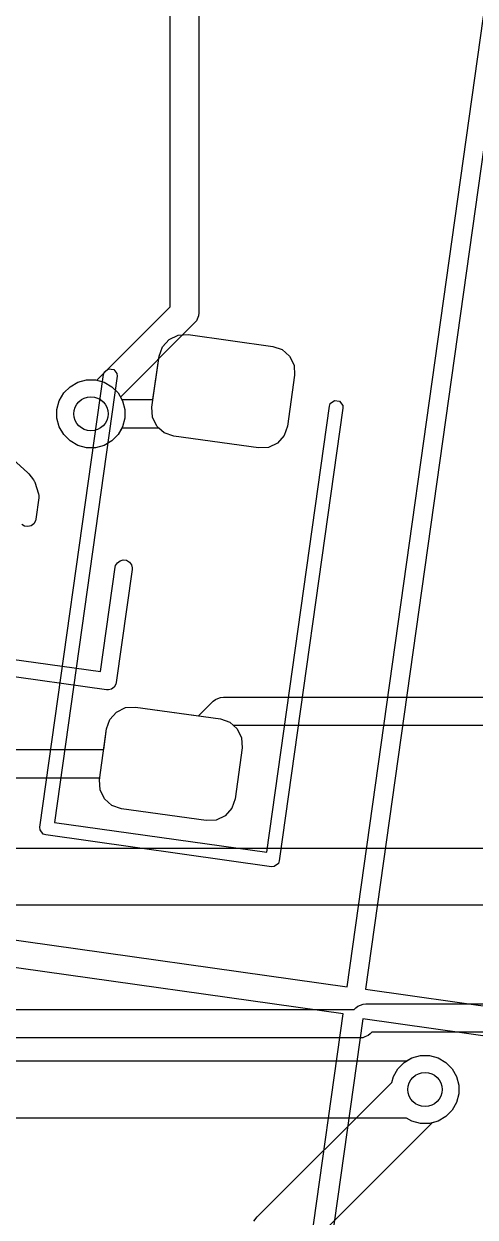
# Model space of a CAD drawing. Header units: millimetres. Extents: x 14 to 286, y -133 to -45.
# Drawn here: x 80.32 to 84.28, y -107.4 to -96.94 of the extents above; entities that cross this region are included whole.
import ezdxf

# ---------------------------------------------------------------- set-up
doc = ezdxf.new("R2010")
doc.units = ezdxf.units.MM
for name, color, linetype, true_color in [('B.Cu', 153, 'CONTINUOUS', 0x4d7fc4), ('F.Cu', 13, 'CONTINUOUS', 0xc83434), ('F.Mask', 201, 'CONTINUOUS', 0xd864ff), ('F.Paste', 253, 'CONTINUOUS', 0xb4a09a), ('F.Silkscreen', 41, 'CONTINUOUS', 0xf2eda1), ('User.Drawings', 9, 'CONTINUOUS', 0xc2c2c2)]:
    doc.layers.add(name, color=color, linetype=linetype, true_color=true_color)

msp = doc.modelspace()

# ---------------------------------------------------------------- linework, layer by layer
at = {"layer": 'B.Cu', "linetype": 'CONTINUOUS'}
for p, q in [((81.6049, -99.423623), (81.6049, -93.296076)), ((81.8549, -93.2443), (81.8549, -99.4754)), ((80.96198, -100.066543), (81.6049, -99.423623)), ((81.852498, -99.499786), (81.833834, -99.544846)), ((81.8549, -99.4754), (81.852498, -99.499786)), ((81.818288, -99.563789), (81.168078, -100.213997)), ((81.833833, -99.544847), (81.818288, -99.563789)), ((81.833834, -99.544846), (81.833833, -99.544847)), ((80.671094, -100.177672), (80.726472, -100.122294)), ((80.726472, -100.122294), (80.794295, -100.083136)), ((80.794295, -100.083136), (80.869942, -100.062867)), ((80.869942, -100.062867), (80.948258, -100.062867)), ((80.948258, -100.062867), (80.96198, -100.066543)), ((80.611667, -100.321142), (80.631936, -100.245495)), ((80.631936, -100.245495), (80.671094, -100.177672)), ((81.168078, -100.213997), (81.186264, -100.245495)), ((81.186264, -100.245495), (81.206533, -100.321142)), ((80.611667, -100.399458), (80.611667, -100.321142)), ((81.206533, -100.321142), (81.206533, -100.399458)), ((80.631936, -100.475105), (80.611667, -100.399458)), ((81.206533, -100.399458), (81.186264, -100.475105)), ((80.671094, -100.542928), (80.631936, -100.475105)), ((80.726472, -100.598306), (80.671094, -100.542928)), ((81.147106, -100.542928), (81.091728, -100.598306)), ((81.186264, -100.475105), (81.147106, -100.542928)), ((80.794295, -100.637464), (80.726472, -100.598306)), ((80.869942, -100.657733), (80.794295, -100.637464)), ((80.948258, -100.657733), (80.869942, -100.657733)), ((81.023905, -100.637464), (80.948258, -100.657733)), ((81.091728, -100.598306), (81.023905, -100.637464)), ((83.723595, -106.008436), (83.799242, -105.988167)), ((83.799242, -105.988167), (83.877558, -105.988167)), ((83.877558, -105.988167), (83.953205, -106.008436)), ((83.561236, -106.170795), (83.600394, -106.102972)), ((83.600394, -106.102972), (83.655772, -106.047594)), ((83.655772, -106.047594), (83.723595, -106.008436)), ((83.953205, -106.008436), (84.021028, -106.047594)), ((84.021028, -106.047594), (84.076406, -106.102972)), ((84.076406, -106.102972), (84.115564, -106.170795)), ((83.547175, -106.223271), (83.561236, -106.170795)), ((84.115564, -106.170795), (84.135833, -106.246442)), ((82.367823, -107.402623), (83.547175, -106.223271)), ((84.135833, -106.246442), (84.135833, -106.324758)), ((84.115564, -106.400405), (84.076406, -106.468228)), ((84.135833, -106.324758), (84.115564, -106.400405)), ((84.021028, -106.523606), (83.953205, -106.562764)), ((84.076406, -106.468228), (84.021028, -106.523606)), ((83.900728, -106.576824), (82.7946, -107.682953)), ((83.953205, -106.562764), (83.900728, -106.576824)), ((82.336737, -107.440502), (82.367823, -107.402623))]:
    msp.add_line(p, q, dxfattribs=at)
at = {"layer": 'B.Cu'}
for centre in [(80.9091, -100.3603), (83.8384, -106.2856)]:
    msp.add_circle(centre, 0.15, dxfattribs=at)
at = {"layer": 'F.Cu', "linetype": 'CONTINUOUS'}
for p, q in [((81.535333, -99.772961), (81.593791, -99.707465)), ((81.593791, -99.707465), (81.672864, -99.669324)), ((81.672864, -99.669324), (81.760513, -99.664347)), ((81.760513, -99.664347), (82.503214, -99.768727)), ((81.506389, -99.855844), (81.535333, -99.772961)), ((82.503214, -99.768727), (82.586097, -99.797671)), ((82.586097, -99.797671), (82.651593, -99.856129)), ((81.45306, -100.2353), (81.506389, -99.855844)), ((82.651593, -99.856129), (82.689734, -99.935202)), ((82.694711, -100.022852), (82.632083, -100.468472)), ((82.689734, -99.935202), (82.694711, -100.022852)), ((80.671094, -100.177672), (80.726472, -100.122294)), ((80.726472, -100.122294), (80.794295, -100.083136)), ((80.794295, -100.083136), (80.869942, -100.062867)), ((80.869942, -100.062867), (80.948258, -100.062867)), ((80.948258, -100.062867), (81.023905, -100.083136)), ((81.023905, -100.083136), (81.091728, -100.122294)), ((81.091728, -100.122294), (81.147106, -100.177672)), ((80.611667, -100.321142), (80.631936, -100.245495)), ((80.631936, -100.245495), (80.671094, -100.177672)), ((81.147106, -100.177672), (81.180378, -100.2353)), ((81.180378, -100.2353), (81.45306, -100.2353)), ((80.611667, -100.399458), (80.611667, -100.321142)), ((80.631936, -100.475105), (80.611667, -100.399458)), ((80.671094, -100.542928), (80.631936, -100.475105)), ((80.726472, -100.598306), (80.671094, -100.542928)), ((81.147106, -100.542928), (81.091728, -100.598306)), ((81.180378, -100.4853), (81.147106, -100.542928)), ((81.506052, -100.4853), (81.180378, -100.4853)), ((81.552375, -100.526645), (81.506052, -100.4853)), ((81.635258, -100.555589), (81.552375, -100.526645)), ((82.377959, -100.659969), (81.635258, -100.555589)), ((82.603139, -100.551355), (82.544681, -100.616851)), ((82.632083, -100.468472), (82.603139, -100.551355)), ((80.794295, -100.637464), (80.726472, -100.598306)), ((80.869942, -100.657733), (80.794295, -100.637464)), ((80.948258, -100.657733), (80.869942, -100.657733)), ((81.023905, -100.637464), (80.948258, -100.657733)), ((81.091728, -100.598306), (81.023905, -100.637464)), ((82.465608, -100.654992), (82.377959, -100.659969)), ((82.544681, -100.616851), (82.465608, -100.654992)), ((82.000954, -102.865666), (82.035519, -102.851349)), ((82.035519, -102.851349), (82.046013, -102.847002)), ((82.046013, -102.847002), (82.046014, -102.847002)), ((82.046014, -102.847002), (82.0704, -102.8446)), ((82.0704, -102.8446), (86.5679, -102.8446)), ((81.134519, -102.975349), (81.213592, -102.937208)), ((81.213592, -102.937208), (81.301241, -102.932231)), ((81.301241, -102.932231), (81.853392, -103.009831)), ((81.853392, -103.009831), (81.982012, -102.881212)), ((81.982012, -102.881212), (82.000948, -102.865671)), ((82.000948, -102.865671), (82.000954, -102.865666)), ((81.047117, -103.123728), (81.076061, -103.040845)), ((81.076061, -103.040845), (81.134519, -102.975349)), ((81.021641, -103.305), (81.047117, -103.123728)), ((86.516124, -103.0946), (82.159367, -103.0946)), ((82.159367, -103.0946), (82.192321, -103.124013)), ((82.192321, -103.124013), (82.230462, -103.203086)), ((82.230462, -103.203086), (82.235439, -103.290736)), ((62.651777, -103.305), (81.021641, -103.305)), ((82.235439, -103.290736), (82.172811, -103.736356)), ((80.986505, -103.555), (62.6, -103.555)), ((80.984489, -103.569348), (80.986505, -103.555)), ((80.989466, -103.656998), (80.984489, -103.569348)), ((81.027607, -103.736071), (80.989466, -103.656998)), ((81.093103, -103.794529), (81.027607, -103.736071)), ((81.175986, -103.823473), (81.093103, -103.794529)), ((82.172811, -103.736356), (82.143867, -103.819239)), ((81.918687, -103.927853), (81.175986, -103.823473)), ((82.085409, -103.884735), (82.006336, -103.922876)), ((82.143867, -103.819239), (82.085409, -103.884735)), ((82.006336, -103.922876), (81.918687, -103.927853)), ((79.260054, -104.1684), (87.142146, -104.1684)), ((87.2457, -104.6684), (79.1565, -104.6684)), ((83.217623, -105.5839), (83.231012, -105.570511)), ((83.231012, -105.570511), (83.249954, -105.554966)), ((83.249954, -105.554966), (83.295014, -105.536302)), ((83.295014, -105.536302), (83.3194, -105.5339)), ((83.3194, -105.5339), (84.475267, -105.5339)), ((76.138476, -105.5839), (83.217623, -105.5839)), ((83.371176, -105.7839), (83.357788, -105.797288)), ((84.429003, -105.7839), (83.371176, -105.7839)), ((83.2694, -105.8339), (76.0867, -105.8339)), ((83.293786, -105.831498), (83.2694, -105.8339)), ((83.293787, -105.831498), (83.293786, -105.831498)), ((83.310186, -105.824705), (83.293787, -105.831498)), ((83.338846, -105.812834), (83.310186, -105.824705)), ((83.338851, -105.812828), (83.338846, -105.812834)), ((83.357788, -105.797288), (83.338851, -105.812828)), ((83.723595, -106.008436), (83.799242, -105.988167)), ((83.799242, -105.988167), (83.877558, -105.988167)), ((83.877558, -105.988167), (83.953205, -106.008436)), ((75.938954, -106.0356), (83.676546, -106.0356)), ((83.676546, -106.0356), (83.723595, -106.008436)), ((83.953205, -106.008436), (84.021028, -106.047594)), ((84.021028, -106.047594), (84.076406, -106.102972)), ((84.076406, -106.102972), (84.115564, -106.170795)), ((84.115564, -106.170795), (84.135833, -106.246442)), ((84.135833, -106.246442), (84.135833, -106.324758)), ((84.115564, -106.400405), (84.076406, -106.468228)), ((84.135833, -106.324758), (84.115564, -106.400405)), ((84.021028, -106.523606), (83.953205, -106.562764)), ((84.076406, -106.468228), (84.021028, -106.523606)), ((83.676546, -106.5356), (75.938954, -106.5356)), ((83.723595, -106.562764), (83.676546, -106.5356)), ((83.799242, -106.583033), (83.723595, -106.562764)), ((83.877558, -106.583033), (83.799242, -106.583033)), ((83.953205, -106.562764), (83.877558, -106.583033))]:
    msp.add_line(p, q, dxfattribs=at)
at = {"layer": 'F.Cu'}
for centre in [(80.9091, -100.3603), (83.8384, -106.2856)]:
    msp.add_circle(centre, 0.15, dxfattribs=at)
at = {"layer": 'F.Mask', "linetype": 'CONTINUOUS'}
for p, q in [((81.535333, -99.772961), (81.593791, -99.707465)), ((81.593791, -99.707465), (81.672864, -99.669324)), ((81.672864, -99.669324), (81.760513, -99.664347)), ((81.760513, -99.664347), (82.503214, -99.768727)), ((81.506389, -99.855844), (81.535333, -99.772961)), ((82.503214, -99.768727), (82.586097, -99.797671)), ((82.586097, -99.797671), (82.651593, -99.856129)), ((81.443761, -100.301464), (81.506389, -99.855844)), ((82.651593, -99.856129), (82.689734, -99.935202)), ((82.694711, -100.022852), (82.632083, -100.468472)), ((82.689734, -99.935202), (82.694711, -100.022852)), ((81.448738, -100.389114), (81.443761, -100.301464)), ((81.486879, -100.468187), (81.448738, -100.389114)), ((81.552375, -100.526645), (81.486879, -100.468187)), ((81.635258, -100.555589), (81.552375, -100.526645)), ((82.377959, -100.659969), (81.635258, -100.555589)), ((82.603139, -100.551355), (82.544681, -100.616851)), ((82.632083, -100.468472), (82.603139, -100.551355)), ((82.465608, -100.654992), (82.377959, -100.659969)), ((82.544681, -100.616851), (82.465608, -100.654992)), ((81.134519, -102.975349), (81.213592, -102.937208)), ((81.213592, -102.937208), (81.301241, -102.932231)), ((81.301241, -102.932231), (82.043942, -103.036611)), ((81.047117, -103.123728), (81.076061, -103.040845)), ((81.076061, -103.040845), (81.134519, -102.975349)), ((82.043942, -103.036611), (82.126825, -103.065555)), ((82.126825, -103.065555), (82.192321, -103.124013)), ((80.984489, -103.569348), (81.047117, -103.123728)), ((82.192321, -103.124013), (82.230462, -103.203086)), ((82.230462, -103.203086), (82.235439, -103.290736)), ((82.235439, -103.290736), (82.172811, -103.736356)), ((80.989466, -103.656998), (80.984489, -103.569348)), ((81.027607, -103.736071), (80.989466, -103.656998)), ((81.093103, -103.794529), (81.027607, -103.736071)), ((81.175986, -103.823473), (81.093103, -103.794529)), ((82.172811, -103.736356), (82.143867, -103.819239)), ((81.918687, -103.927853), (81.175986, -103.823473)), ((82.085409, -103.884735), (82.006336, -103.922876)), ((82.143867, -103.819239), (82.085409, -103.884735)), ((82.006336, -103.922876), (81.918687, -103.927853))]:
    msp.add_line(p, q, dxfattribs=at)
at = {"layer": 'F.Paste', "linetype": 'CONTINUOUS'}
for p, q in [((81.535333, -99.772961), (81.593791, -99.707465)), ((81.593791, -99.707465), (81.672864, -99.669324)), ((81.672864, -99.669324), (81.760513, -99.664347)), ((81.760513, -99.664347), (82.503214, -99.768727)), ((81.506389, -99.855844), (81.535333, -99.772961)), ((82.503214, -99.768727), (82.586097, -99.797671)), ((82.586097, -99.797671), (82.651593, -99.856129)), ((81.443761, -100.301464), (81.506389, -99.855844)), ((82.651593, -99.856129), (82.689734, -99.935202)), ((82.694711, -100.022852), (82.632083, -100.468472)), ((82.689734, -99.935202), (82.694711, -100.022852)), ((81.448738, -100.389114), (81.443761, -100.301464)), ((81.486879, -100.468187), (81.448738, -100.389114)), ((81.552375, -100.526645), (81.486879, -100.468187)), ((81.635258, -100.555589), (81.552375, -100.526645)), ((82.377959, -100.659969), (81.635258, -100.555589)), ((82.603139, -100.551355), (82.544681, -100.616851)), ((82.632083, -100.468472), (82.603139, -100.551355)), ((82.465608, -100.654992), (82.377959, -100.659969)), ((82.544681, -100.616851), (82.465608, -100.654992)), ((81.134519, -102.975349), (81.213592, -102.937208)), ((81.213592, -102.937208), (81.301241, -102.932231)), ((81.301241, -102.932231), (82.043942, -103.036611)), ((81.047117, -103.123728), (81.076061, -103.040845)), ((81.076061, -103.040845), (81.134519, -102.975349)), ((82.043942, -103.036611), (82.126825, -103.065555)), ((82.126825, -103.065555), (82.192321, -103.124013)), ((80.984489, -103.569348), (81.047117, -103.123728)), ((82.192321, -103.124013), (82.230462, -103.203086)), ((82.230462, -103.203086), (82.235439, -103.290736)), ((82.235439, -103.290736), (82.172811, -103.736356)), ((80.989466, -103.656998), (80.984489, -103.569348)), ((81.027607, -103.736071), (80.989466, -103.656998)), ((81.093103, -103.794529), (81.027607, -103.736071)), ((81.175986, -103.823473), (81.093103, -103.794529)), ((82.172811, -103.736356), (82.143867, -103.819239)), ((81.918687, -103.927853), (81.175986, -103.823473)), ((82.085409, -103.884735), (82.006336, -103.922876)), ((82.143867, -103.819239), (82.085409, -103.884735)), ((82.006336, -103.922876), (81.918687, -103.927853))]:
    msp.add_line(p, q, dxfattribs=at)
at = {"layer": 'F.Silkscreen', "linetype": 'CONTINUOUS'}
for p, q in [((80.461467, -103.985612), (81.019553, -100.014635)), ((81.138385, -100.031336), (80.588649, -103.942896)), ((81.019553, -100.014635), (81.027271, -99.992533)), ((81.027271, -99.992533), (81.063946, -99.964896)), ((81.063946, -99.964896), (81.109421, -99.971287)), ((81.109421, -99.971287), (81.137058, -100.007963)), ((81.137058, -100.007963), (81.138385, -100.031336)), ((83.007806, -100.270879), (83.044481, -100.243242)), ((83.044481, -100.243242), (83.089956, -100.249633)), ((82.450354, -104.204539), (83.000088, -100.292981)), ((83.11892, -100.309681), (82.560836, -104.280656)), ((83.000088, -100.292981), (83.007806, -100.270879)), ((83.089956, -100.249633), (83.117593, -100.286308)), ((83.117593, -100.286308), (83.11892, -100.309681)), ((80.226283, -100.760996), (80.354496, -100.875189)), ((80.354496, -100.875189), (80.354532, -100.875228)), ((80.354532, -100.875228), (80.354555, -100.875242)), ((80.354555, -100.875242), (80.359537, -100.880655)), ((80.359537, -100.880655), (80.364464, -100.885997)), ((80.364464, -100.885997), (80.364475, -100.886019)), ((80.364475, -100.886019), (80.364512, -100.88606)), ((80.364512, -100.88606), (80.40504, -100.939843)), ((80.40504, -100.939843), (80.408914, -100.946195)), ((80.408914, -100.946195), (80.410215, -100.947689)), ((80.410215, -100.947689), (80.411306, -100.950118)), ((80.411306, -100.950118), (80.412695, -100.952396)), ((80.412695, -100.952396), (80.413191, -100.954315)), ((80.413191, -100.954315), (80.416239, -100.961101)), ((80.416239, -100.961101), (80.45014, -101.06204)), ((80.45014, -101.06204), (80.453433, -101.076369)), ((80.453433, -101.076369), (80.453248, -101.079055)), ((80.453248, -101.079055), (80.453923, -101.081665)), ((80.453923, -101.081665), (80.453313, -101.096356)), ((80.453313, -101.096356), (80.426804, -101.284978)), ((80.426804, -101.284978), (80.423341, -101.299267)), ((80.327807, -101.345347), (80.302593, -101.330494)), ((80.356786, -101.34942), (80.327807, -101.345347)), ((80.385118, -101.342092), (80.356786, -101.34942)), ((80.408488, -101.324481), (80.385118, -101.342092)), ((80.423341, -101.299267), (80.408488, -101.324481)), ((80.462794, -104.008985), (80.461467, -103.985612)), ((80.490431, -104.04566), (80.462794, -104.008985)), ((80.588649, -103.942896), (82.450354, -104.204539)), ((80.512533, -104.053378), (80.490431, -104.04566)), ((82.49307, -104.331722), (80.512533, -104.053378)), ((82.553118, -104.302758), (82.516443, -104.330395)), ((82.560836, -104.280656), (82.553118, -104.302758)), ((82.516443, -104.330395), (82.49307, -104.331722))]:
    msp.add_line(p, q, dxfattribs=at)
at = {"layer": 'User.Drawings', "linetype": 'CONTINUOUS'}
for p, q in [((83.155374, -105.384089), (85.773219, -86.757152)), ((85.930052, -86.80058), (83.315154, -105.406544)), ((80.993832, -102.62138), (81.122568, -101.705382)), ((81.122568, -101.705382), (81.126031, -101.691093)), ((81.126031, -101.691093), (81.140884, -101.665879)), ((81.140884, -101.665879), (81.164254, -101.648268)), ((81.164254, -101.648268), (81.192586, -101.64094)), ((81.192586, -101.64094), (81.221565, -101.645013)), ((81.221565, -101.645013), (81.246779, -101.659866)), ((81.246779, -101.659866), (81.26439, -101.683236)), ((81.26439, -101.683236), (81.271718, -101.711568)), ((81.271108, -101.726258), (81.131935, -102.716526)), ((81.271718, -101.711568), (81.271108, -101.726258)), ((80.077835, -102.492645), (80.993832, -102.62138)), ((81.047227, -102.780358), (80.056959, -102.641185)), ((64.450786, -102.75533), (83.155374, -105.384089)), ((81.113619, -102.756029), (81.090249, -102.77364)), ((81.128472, -102.730815), (81.113619, -102.756029)), ((81.131935, -102.716526), (81.128472, -102.730815)), ((81.061917, -102.780968), (81.047227, -102.780358)), ((81.090249, -102.77364), (81.061917, -102.780968)), ((83.12172, -105.621723), (64.431793, -102.995026)), ((83.315154, -105.406544), (101.981947, -108.02999)), ((80.510833, -124.199146), (83.12172, -105.621723)), ((83.293453, -105.667246), (80.685514, -124.223696)), ((102.069142, -108.305997), (83.293453, -105.667246))]:
    msp.add_line(p, q, dxfattribs=at)

doc.saveas('drawing.dxf')
